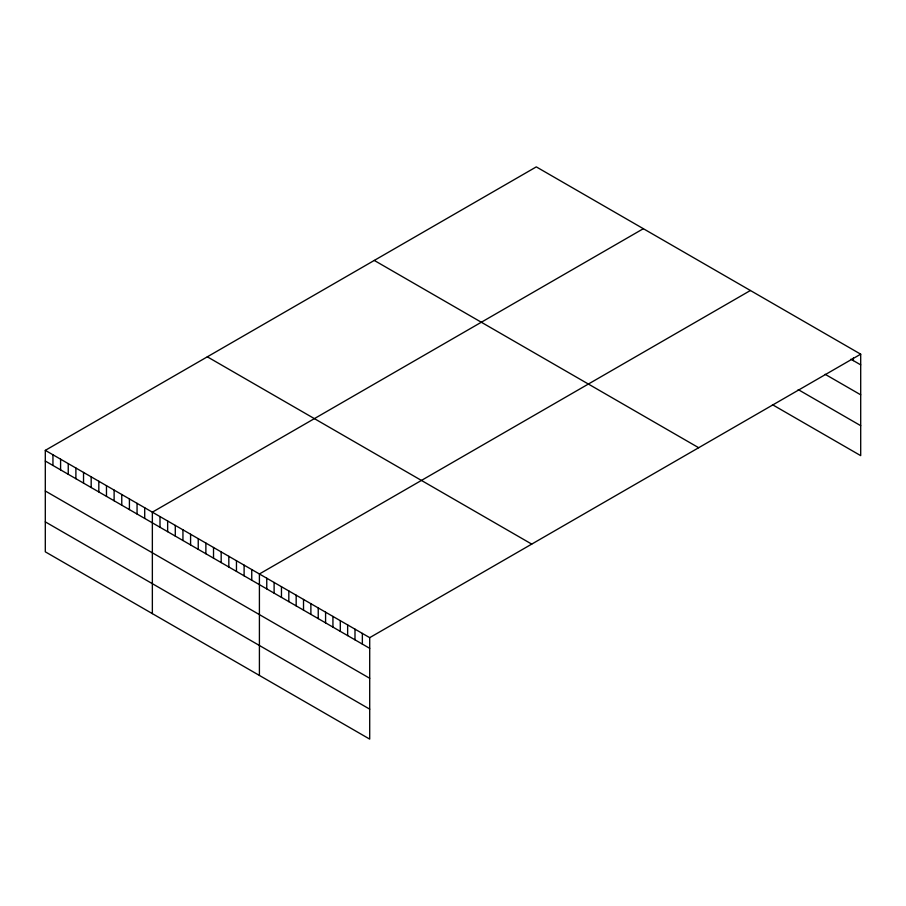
<?xml version="1.0" encoding="UTF-8"?>
<svg xmlns="http://www.w3.org/2000/svg" width="906" height="906" viewBox="0 0 906 906"><rect width="100%" height="100%" fill="white"/><g stroke="black" fill="none" stroke-linecap="round" stroke-linejoin="round"><path stroke-width="1.36" d="M45.3 450.361L369.705 637.654L369.705 739.115L45.3 551.822L45.3 450.361L536.295 166.885L860.7 354.178L860.7 455.639L772.467 404.699M643.351 228.697L152.355 512.173L152.355 613.622M750.406 290.498L259.41 573.974L259.41 675.434M369.705 637.654L860.7 354.178M850.893 359.195L860.7 364.858M825.162 374.303L860.7 394.812M798.197 389.591L860.7 425.684M374.269 260.43L698.673 447.723M207.327 356.817L531.731 544.11M45.3 461.041L369.705 648.334M45.3 490.995L369.705 678.288M45.3 521.867L369.705 709.16M853.35 357.949L853.35 360.611M362.355 633.407L362.355 644.087M354.993 629.16L354.993 639.84M347.644 624.925L347.644 635.604M340.294 620.678L340.294 631.357M332.932 616.431L332.932 627.111M325.582 612.184L325.582 622.864M318.233 607.937L318.233 618.617M310.883 603.69L310.883 614.37M303.521 599.444L303.521 610.123M296.171 595.197L296.171 605.876M288.821 590.961L288.821 601.641M281.46 586.714L281.46 597.394M274.11 582.467L274.11 593.147M266.76 578.221L266.76 588.9M251.755 569.557L251.755 580.236M244.11 565.151L244.11 575.831M236.466 560.735L236.466 571.414M228.822 556.318L228.822 566.997M221.177 551.901L221.177 562.581M213.522 547.484L213.522 558.164M205.877 543.068L205.877 553.747M198.233 538.662L198.233 549.342M190.588 534.246L190.588 544.925M182.944 529.829L182.944 540.508M175.288 525.412L175.288 536.092M167.644 520.995L167.644 531.675M160 516.579L160 527.258M144.711 507.756L144.711 518.436M137.055 503.34L137.055 514.019M129.411 498.923L129.411 509.602M121.766 494.506L121.766 505.186M114.122 490.101L114.122 500.78M106.478 485.684L106.478 496.363M98.822 481.267L98.822 491.947M91.178 476.85L91.178 487.53M83.533 472.434L83.533 483.113M75.889 468.017L75.889 478.696M68.244 463.612L68.244 474.291M60.589 459.195L60.589 469.874M52.944 454.778L52.944 465.458"/></g></svg>
